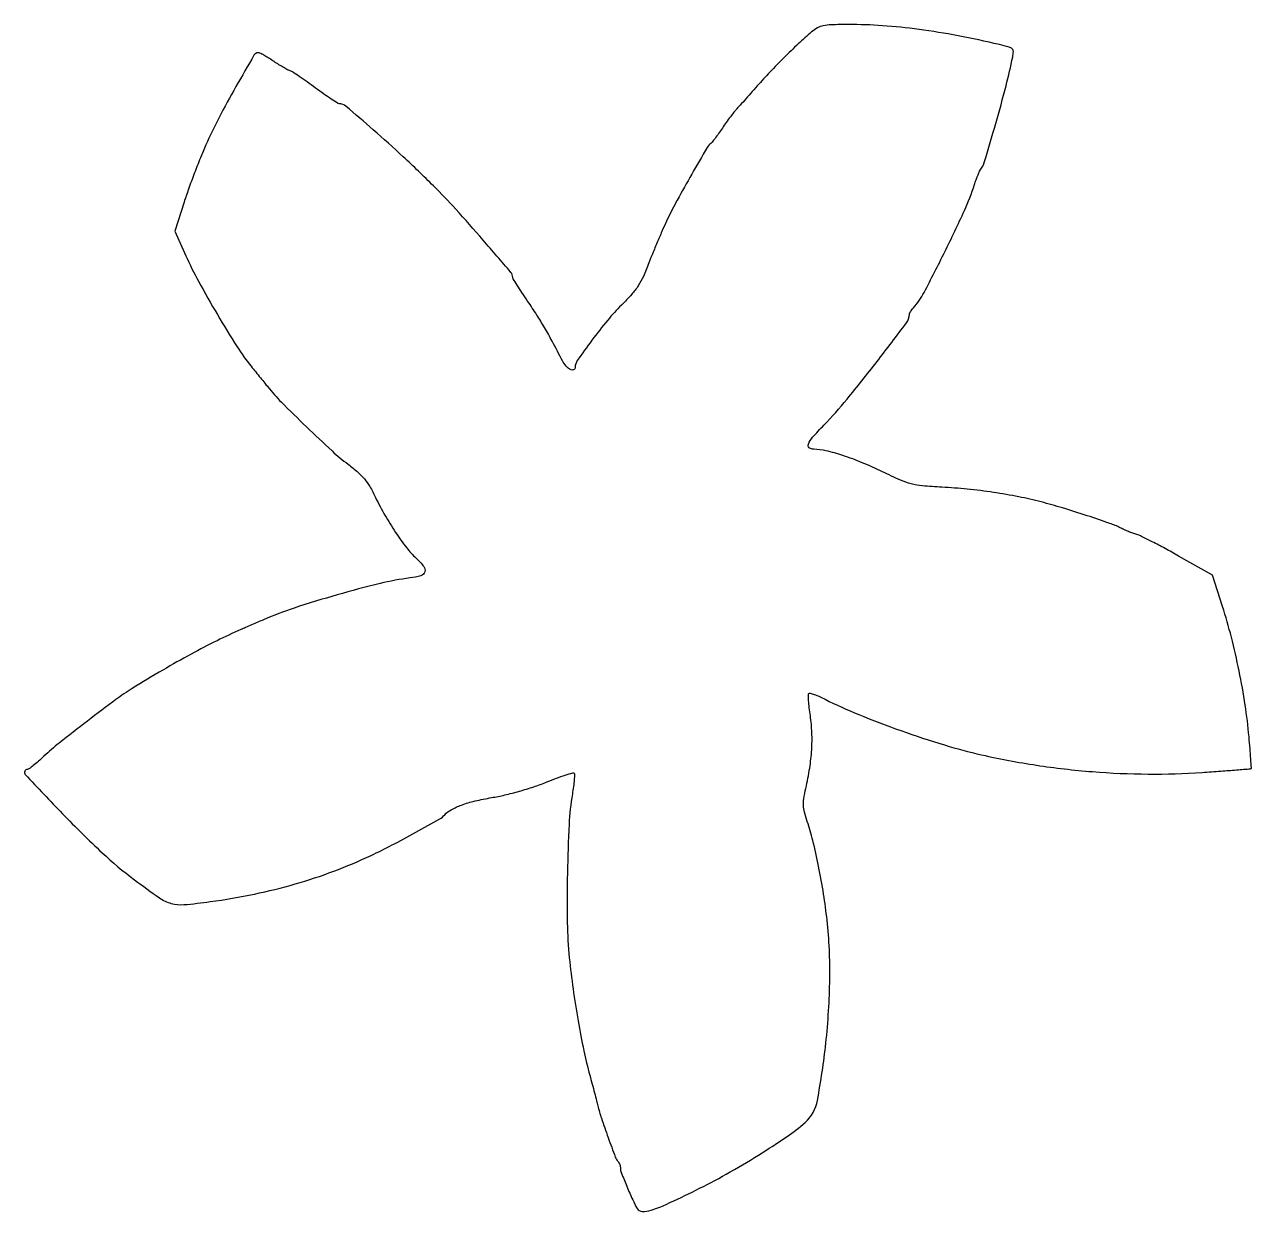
# Model space of a CAD drawing. Extents: x 0 to 433, y 1 to 420.
import ezdxf

# ---------------------------------------------------------------- set-up
doc = ezdxf.new("R2010")
doc.units = 0

msp = doc.modelspace()

# ---------------------------------------------------------------- linework, layer by layer
msp.add_lwpolyline([(277.5, 417.358021, 0.010282), (272.771085, 413.120922, 0.007679), (267.728421, 408.265131, 0.007607), (262.771801, 403.191192, 0.009299), (258.299783, 398.292435, -0.000825), (255.962234, 395.643015, -0.000965), (253.734857, 393.136616, -0.000851), (251.84389, 391.024271, -0.005906), (250.903985, 390.002459, 0.022903), (250.078052, 389.040927, 0.005457), (248.796267, 387.365181, 0.005599), (247.365016, 385.405729, 0.005507), (245.969984, 383.403985, -0.004416), (244.64165, 381.489051, -0.006078), (243.412124, 379.793671, -0.004006), (242.354264, 378.395233, -0.070794), (241.949763, 378, 0.102844), (240.622405, 376.526806, 0.00177), (235.168794, 367.108423, 0.005007), (230.040145, 357.967791, 0.013664), (226.656484, 351.371625, 0.007471), (225.120044, 348.036504, 0.003955), (223.309828, 343.858444, 0.003934), (221.525173, 339.554463, 0.006078), (220.057682, 335.804895, -0.015362), (218.081245, 331.018703, -0.039048), (216.279056, 327.722911, -0.038692), (213.976464, 324.730171, -0.014848), (210.347138, 320.93327, 0.0256), (205.506579, 315.646244, 0.012872), (199.925288, 308.519959, 0.00715), (194.771852, 301.367627, 0.153711), (194, 298.916223, -0.302151), (193.459877, 298.104026, -0.223502), (192.351002, 298.151398, -0.093996), (190.825473, 299.359789, -0.058928), (189.544153, 301.25, 0.003482), (185.909662, 308.1474, 0.008991), (183.162959, 313.058903, 0.010534), (180.508662, 317.398327, 0.006723), (177.25, 322.334656, -0.003188), (175.237796, 325.336437, -0.004933), (173.542188, 327.95697, -0.001711), (172.113244, 330.231069, -0.140307), (172, 330.626683, 0.178445), (171.314976, 332.484987, 0.001618), (161.510132, 343.901873, 0.006125), (151.853741, 354.799822, 0.012769), (144.0152, 363, 0.007792), (133.340988, 373.284804, 0.008798), (122.768149, 382.816187, 0.003797), (113.110106, 391.091617, 0.173917), (110.696774, 391.990294, -0.142094), (110.159874, 392.153077, -0.003285), (107.921996, 393.629671, -0.00705), (105.316669, 395.427088, -0.004689), (102.378658, 397.557523, 0.005017), (99.377825, 399.730505, 0.006476), (96.577213, 401.661956, 0.005025), (94.199512, 403.222288, 0.055639), (93.181884, 403.72588, -0.037701), (92.275948, 404.134513, -0.007972), (90.766127, 404.989076, -0.008305), (89.043561, 406.039507, -0.007797), (87.319825, 407.168356, 0.010181), (85.646488, 408.252834, 0.013433), (84.076316, 409.168205, 0.010848), (82.741561, 409.861817, 0.11489), (82.148128, 410, 0.266853), (80.643883, 409.135622, 0.002701), (74.283573, 398.085799, 0.009139), (68.222453, 386.954183, 0.015831), (63.65426, 377.465126, 0.008496), (61.717107, 372.883577, 0.005089), (59.564035, 367.379048, 0.005094), (57.53224, 361.855544, 0.008828), (55.972524, 357.221068), (52.736158, 347.011884), (56.618079, 338.289409, 0.020469), (61.038505, 329.359727, 0.008283), (67.757175, 317.547629, 0.007919), (74.703322, 306.207059, 0.02865), (79.638551, 299.333195, -0.000161), (81.263599, 297.32219, -0.000143), (82.953199, 295.228695, -0.000144), (84.472786, 293.343647, -0.000441), (85.5, 292.066333, 0.026056), (90.335399, 286.646965, 0.005823), (99.162352, 277.940308, 0.005861), (108.196684, 269.436284, 0.025411), (113.860346, 264.736697, -0.018005), (117.320836, 261.950724, -0.041506), (119.653856, 259.563879, -0.042079), (121.541784, 256.844877, -0.01898), (123.567003, 253.000491, 0.0185), (126.827831, 246.796146, 0.017072), (130.621731, 240.677447, 0.017801), (134.479797, 235.32748, 0.038221), (137.894999, 231.562909, -0.037097), (140.582622, 228.613673, -0.245581), (140.934158, 226.716623, -0.252741), (139.578617, 225.382916, -0.038903), (135.75, 224.589269, 0.028214), (125.148157, 222.626701, 0.009592), (109.995675, 218.617874, 0.009744), (94.838807, 213.973915, 0.024186), (84, 209.830169, -0.000276), (82.021588, 208.963291, -0.000193), (79.79375, 207.989612, -0.000195), (77.660295, 207.059157, -0.000409), (76, 206.337446, 0.012684), (67.601159, 202.438739, 0.009197), (58.446931, 197.692073, 0.008301), (48.488184, 192.077702, 0.00613), (37.650748, 185.548828, 0.020996), (31.930812, 181.665296, 0.00397), (21.858156, 174.065364, 0.004038), (11.900544, 166.298878, 0.019895), (6.502145, 161.656377, -0.007441), (4.529084, 159.872228, -0.010914), (2.737356, 158.367811, -0.006529), (1.203114, 157.168282, -0.164077), (0.704105, 157, 0.653943), (-0.068814, 155.233817, 0.00593), (13.07327, 141.340884, 0.012145), (27.063358, 127.583374, 0.027497), (38.437095, 118.047107, 0.008787), (47.244336, 111.690225, 0.081799), (51.463177, 109.681433, 0.092679), (55.914412, 109.251356, 0.012746), (65.208618, 110.315505, 0.015796), (80.812242, 113.011327, 0.019308), (95.190692, 116.549488, 0.02005), (108.776956, 121.051602, 0.019873), (122, 126.639391, 0.01032), (129.198337, 130.207573, 0.005765), (137.815278, 134.829984, 0.002605), (146.198429, 139.50936, 0.084533), (148, 140.975133, -0.08937), (150.265953, 142.782855, -0.035712), (153.898884, 144.421475, -0.029478), (158.666077, 145.861695, -0.017248), (164.514235, 147.046945, 0.015888), (169.172274, 147.977818, 0.01133), (174.324328, 149.302562, 0.011349), (179.396968, 150.855239, 0.016243), (183.81245, 152.4781, -0.006594), (187.410376, 153.879856, -0.010483), (190.528447, 154.973569, -0.004665), (193.170585, 155.811363, -0.2776), (193.63834, 155.694993, -0.212862), (193.813297, 155.238419, -0.007486), (193.680786, 153.306973, -0.012727), (193.426515, 150.981836, -0.008428), (193.021856, 148.326542, 0.029759), (191.861783, 137.6854, 0.007664), (191.278241, 120.407881, 0.008045), (191.237002, 102.826306, 0.022038), (191.954448, 90.430135, 0.009326), (193.275677, 79.521589, 0.008337), (195.04632, 68.252983, 0.008641), (197.072597, 57.70633, 0.015082), (199.164572, 49.055033, -0.00122), (200.013602, 45.926235, -0.001196), (200.852997, 42.772742, -0.001176), (201.57621, 40.002942, -0.004535), (202.005691, 38.277707, 0.022027), (203.274699, 33.847223, 0.006244), (205.635985, 27.07505, 0.00312), (208.193865, 20.158502, 0.090874), (209.161795, 18.55, -0.058342), (209.482951, 18.086964, -0.035599), (209.753777, 17.478365, -0.035302), (209.938715, 16.827746, -0.051638), (210, 16.235923, 0.093903), (210.295719, 14.675208, 0.004672), (212.25784, 9.817184, 0.008067), (214.321344, 5.06084, 0.026016), (215.905104, 2, 0.257692), (217.679884, 0.943669, 0.083687), (220.812347, 1.367607, 0.033824), (226.177609, 3.443202, 0.00509), (236.584855, 8.431105, 0.013771), (247.33657, 14.092264, 0.010735), (258.706277, 20.809996, 0.01057), (268.836883, 27.393352, 0.033932), (275.164591, 32.357714, 0.164983), (279.530413, 40.150069, 0.01882), (282.505851, 60.379485, 0.02335), (283.909993, 83.104365, 0.030989), (282.93836, 103.789414, 0.012392), (281.703741, 112.970045, 0.009822), (279.930079, 122.822988, 0.00998), (277.915524, 131.929763, 0.023429), (275.960369, 138.615191, -0.016695), (274.931691, 141.964604, -0.05526), (274.577922, 144.240876, -0.052316), (274.721679, 146.603908, -0.013864), (275.447726, 150.318529, 0.016397), (276.808653, 157.47369, 0.023322), (277.509681, 163.907647, 0.025285), (277.578113, 169.945197, 0.026041), (277.03303, 175.899127, -0.007735), (276.663296, 178.774254, -0.011727), (276.439283, 181.285366, -0.006523), (276.329318, 183.378998, -0.20918), (276.511663, 183.844996, -0.277244), (276.943207, 183.952661, -0.012918), (278.431408, 183.455783, -0.018251), (280.238735, 182.724312, -0.011756), (282.279202, 181.752251, 0.020577), (294.098105, 176.375479, 0.011145), (309.030153, 170.695113, 0.011122), (324.369585, 165.629194, 0.018601), (337.5, 162.142745, 0.018063), (356.863134, 158.494746, 0.017639), (376.592987, 156.21933, 0.017808), (396.237698, 155.355657, 0.019379), (415.34535, 155.93723, 0.00107), (421.920881, 156.406993, 0.00175), (427.491887, 156.836585, 0.000188), (432.462626, 157.239276, 0.177888), (432.667295, 157.333961, 0.216521), (432.743035, 157.535833, 0.000524), (432.525209, 160.707693, 0.003163), (432.251973, 164.298724, 0.001947), (431.887134, 168.52254, 0.015493), (430.523061, 179.73692, 0.01218), (428.374736, 191.790117, 0.012193), (425.645558, 203.707416, 0.015662), (422.529194, 214.511036), (418.975904, 225.522071), (407.02648, 232.319792, 0.004662), (402.242432, 234.982576, 0.005827), (397.750908, 237.360527, 0.004766), (393.945747, 239.273013, 0.044253), (392.230108, 239.934006, -0.017036), (390.926911, 240.356302, -0.009173), (389.349793, 240.960372, -0.009126), (387.763165, 241.635647, -0.014155), (386.422621, 242.281454, 0.035338), (382.737433, 243.868287, 0.004772), (374.755463, 246.570346, 0.00595), (366.073298, 249.30339, 0.009183), (358.5, 251.43776, 0.015824), (350.59997, 253.243335, 0.01138), (341.681303, 254.776948, 0.011124), (332.426045, 255.942593, 0.01258), (323.5, 256.639148, -0.009028), (316.597627, 257.128474, -0.041254), (312.638553, 257.813338, -0.040972), (308.833349, 259.140786, -0.008825), (302.5, 262.085346, 0.015387), (295.380909, 265.282301, 0.018838), (288.538578, 267.808174, 0.02035), (282.559402, 269.49693, 0.058711), (278.289901, 270, -0.172691), (276.672091, 270.575938, -0.329867), (276.348831, 271.844445, -0.083302), (277.836781, 274.249967, -0.011942), (281.771071, 278.523802, 0.01965), (290.002001, 287.746362, 0.007981), (300.501939, 300.907754, 0.002923), (310.988035, 314.656352, 0.162851), (312, 317.680975, -0.117826), (312.084043, 318.032664, -0.022235), (312.410816, 318.611945, -0.022656), (312.86312, 319.268317, -0.019069), (313.398521, 319.921259, 0.06043), (317.17542, 325.392162, 0.005893), (324.491523, 339.733406, 0.007636), (331.41951, 354.27268, 0.030269), (334.986566, 363.5, -0.008538), (335.528056, 365.104741, -0.009773), (336.101487, 366.61875, -0.00901), (336.634843, 367.881595, -0.053655), (336.992909, 368.5, 0.085588), (338.564958, 371.662703, 0.002926), (342.467495, 384.998892, 0.006152), (346.121238, 398.38156, 0.01409), (348.464115, 408.569083, 0.040482), (348.686795, 410.464475, 0.218513), (348.298429, 411.398019, 0.119814), (347.173716, 412.023908, 0.009166), (343.789719, 412.891546, 0.011306), (329.174892, 416.007268, 0.013849), (315.388469, 418.228407, 0.01489), (302.478936, 419.553209, 0.018913), (290.506128, 419.968399, 0.005955), (284.460408, 419.877292, 0.042799), (281.563949, 419.549984, 0.079203), (279.56048, 418.804671, 0.048992)], format="xyb", close=True)

doc.saveas('drawing.dxf')
